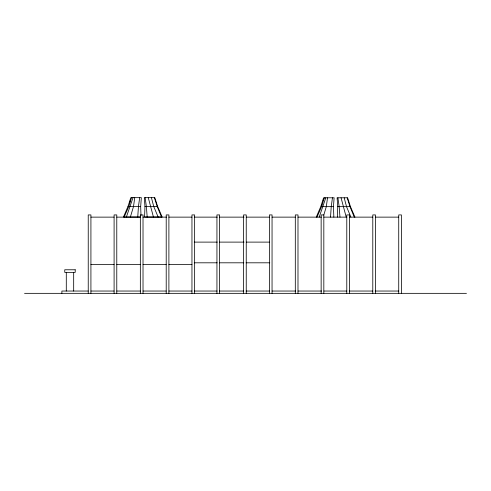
<?xml version="1.0" encoding="UTF-8"?>
<svg xmlns="http://www.w3.org/2000/svg" width="491" height="491" viewBox="0 0 491 491"><rect width="100%" height="100%" fill="white"/><g stroke="black" fill="none" stroke-linecap="round" stroke-linejoin="round"><path stroke-width="0.74" d="M144.962 206.521L144.575 217.004L162.171 217.004L157.666 206.521L154.825 197.658L144.299 197.658L144.962 206.521L157.666 206.521M337.366 217.132L337.753 206.65L337.09 197.787L347.61 197.787L350.457 206.65L354.962 217.132M137.75 217.004L138.444 206.521L139.677 197.658M330.541 217.132L331.229 206.65L332.462 197.787M141.003 215.506L140.672 206.521L141.334 197.658L130.809 197.658L127.967 206.521L123.462 217.004L140.395 217.004M333.843 217.132L333.457 206.65L334.119 197.787L323.6 197.787L320.752 206.65L316.247 217.132M134.743 197.658L133.509 206.521L130.391 217.004M327.528 197.787L326.294 206.65L323.802 215.033M124.198 217.004L128.802 206.521L131.551 197.658M133.024 197.658L126.39 217.004M316.983 217.132L321.593 206.65L324.342 197.787M325.809 197.787L319.181 217.132M129.747 202.433L130.403 200.383M321.218 206.65L321.875 204.606M323.188 200.512L323.845 198.468M127.967 206.521L128.433 206.521M128.802 206.521L140.672 206.521M321.593 206.65L333.457 206.65M337.753 206.65L350.457 206.65M90.921 217.132L114.096 217.132M116.778 217.132L140.672 217.132M142.973 217.132L166.701 217.132M168.892 217.132L191.956 217.132M194.258 217.132L217.249 217.132M219.551 217.132L244.076 217.132M246.372 217.132L269.369 217.132M272.051 217.132L295.306 217.132M297.988 217.132L321.39 217.132M323.827 217.132L346.787 217.132M349.469 217.132L372.792 217.132M375.474 217.132L398.729 217.132M194.258 242.112L217.249 242.112M219.551 242.112L244.076 242.112M246.372 242.112L269.369 242.112M194.246 262.808L217.126 262.808M219.416 262.808L243.824 262.808M246.114 262.808L269.762 262.808M90.921 264.385L114.096 264.385M116.778 264.385L140.34 264.385M143.022 264.385L166.21 264.385M168.892 264.385L191.956 264.385M88.239 291.04L61.884 291.04L61.884 293.342M90.921 291.04L114.096 291.04M116.778 291.04L140.34 291.04M143.022 291.04L166.21 291.04M168.892 291.04L191.956 291.04M194.246 291.04L217.126 291.04M219.416 291.04L243.824 291.04M246.114 291.04L269.762 291.04M272.051 291.04L295.705 291.04M297.994 291.04L321.654 291.04M323.943 291.04L346.836 291.04M349.126 291.04L372.779 291.04M375.075 291.04L398.729 291.04M24.55 293.342L466.45 293.342M350.912 217.132L346.529 206.65L344.191 197.787M158.127 217.004L153.744 206.521L151.406 197.658M354.263 217.132L349.991 206.65L347.143 197.787M161.478 217.004L157.2 206.521L154.358 197.658M346.223 217.132L341.055 197.787M153.438 217.004L148.264 197.658M337.912 197.787L339.171 206.65L339.968 217.132M145.121 197.658L146.379 206.521L147.177 217.004M401.411 293.342L401.411 214.923L398.729 214.923L398.729 293.342M375.474 293.342L375.474 214.923L372.792 214.923L372.792 293.342M349.469 293.342L349.469 214.923L346.787 214.923L346.787 293.342M323.827 293.342L323.827 214.923L321.145 214.923L321.145 293.342M297.988 293.342L297.988 214.923L295.306 214.923L295.306 293.342M272.051 293.342L272.051 214.923L269.369 214.923L269.369 293.342M246.243 293.342L246.243 214.923L243.567 214.923L243.567 293.342M219.624 293.342L219.624 214.923L216.942 214.923L216.942 293.342M194.639 293.342L194.639 214.923L191.956 214.923L191.956 293.342M168.892 293.342L168.892 214.923L166.21 214.923L166.21 293.342M143.022 293.342L143.022 214.923L140.34 214.923L140.34 293.342M116.778 293.342L116.778 214.923L114.096 214.923L114.096 293.342M90.921 293.342L90.921 214.923L88.239 214.923L88.239 293.342M73.675 272.364L73.675 291.04M66.291 272.364L66.291 291.04M75.215 269.774L64.751 269.774L64.751 272.364L75.215 272.364L75.215 269.774"/></g></svg>
